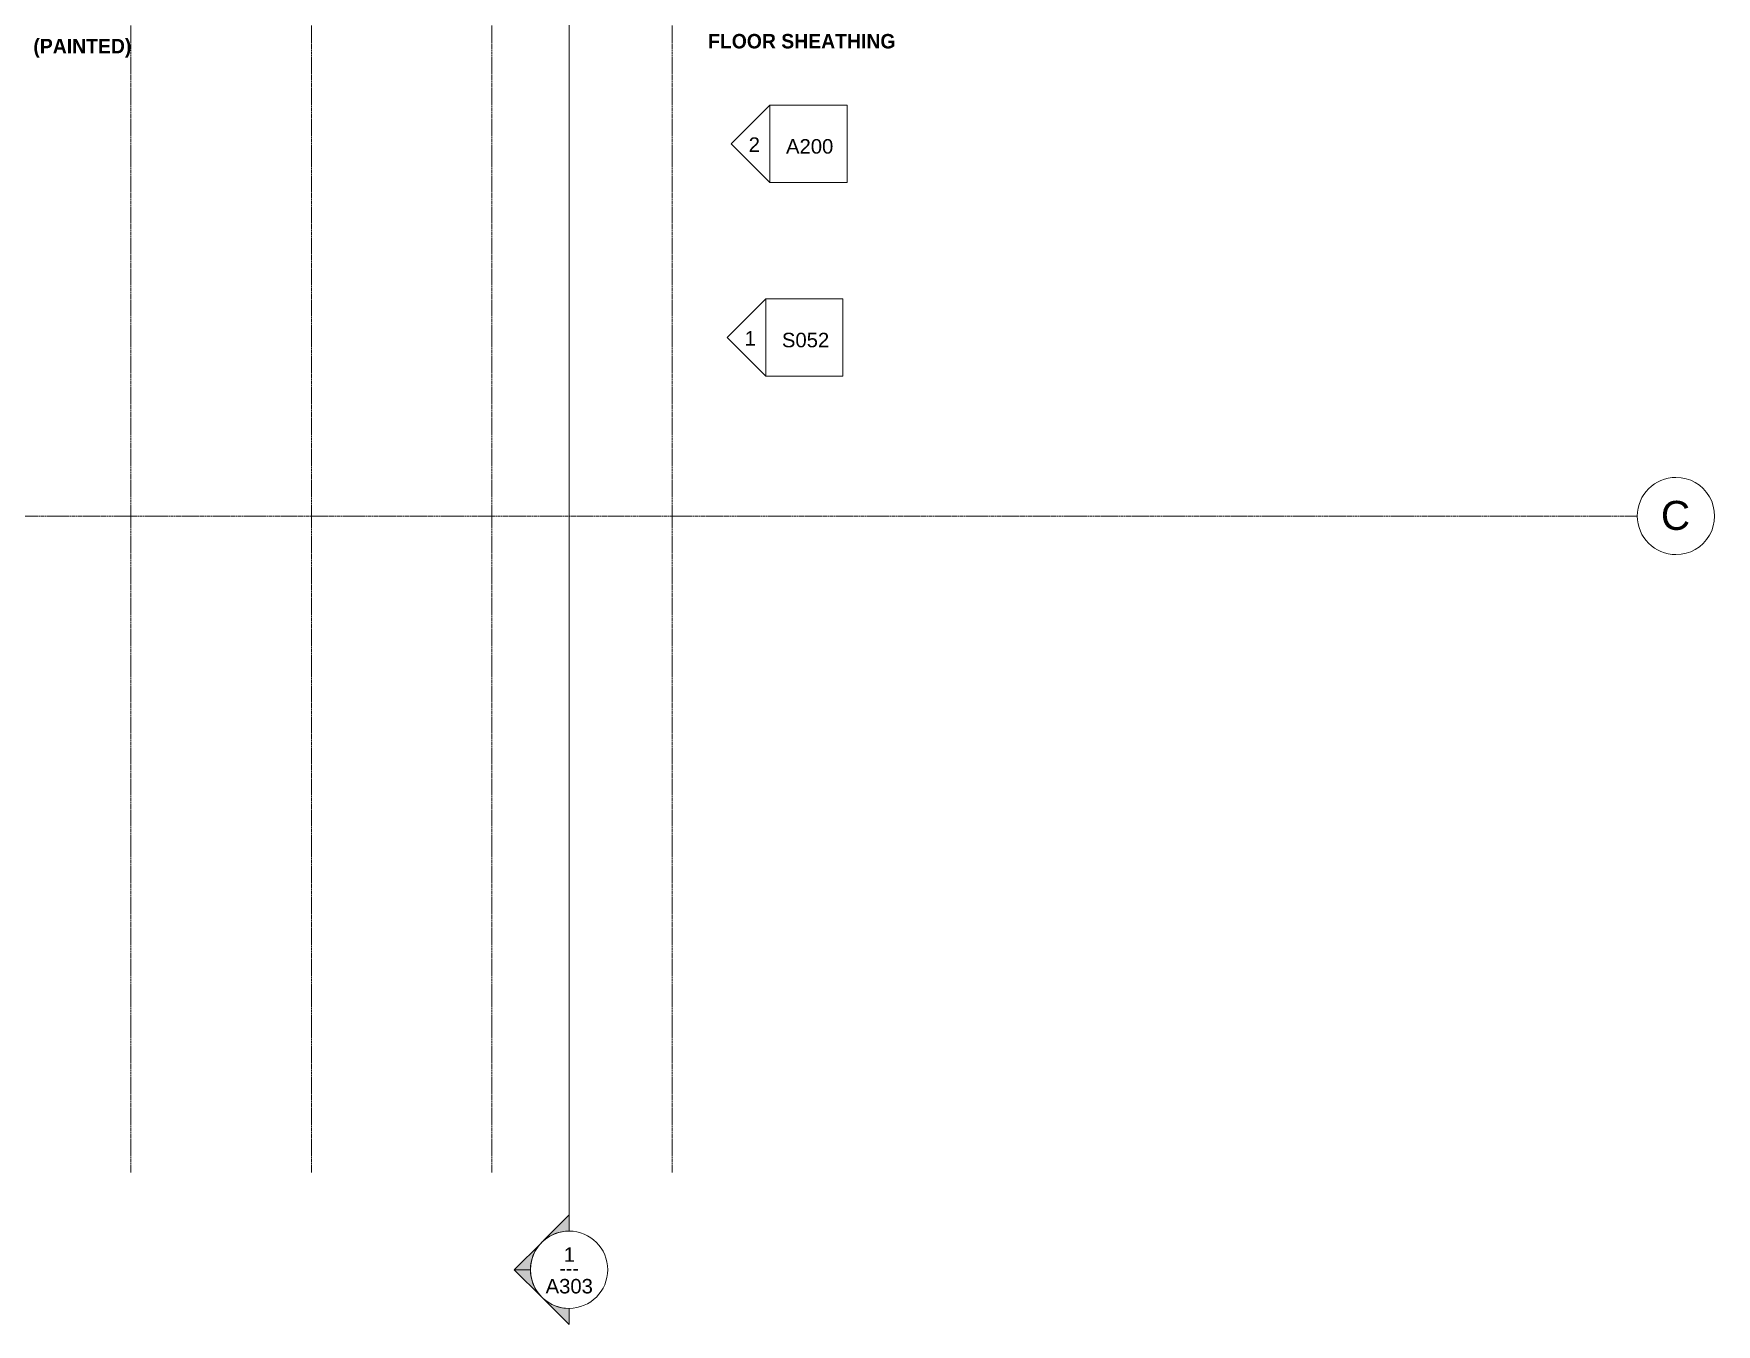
# Model space of a CAD drawing. Header units: inches. Extents: x -3226 to -1722, y 8184 to 8997.
# Drawn here: x -2244 to -1722, y 8184 to 8584 of the extents above; entities that cross this region are included whole.
import ezdxf

# ---------------------------------------------------------------- set-up
doc = ezdxf.new("R2010")
doc.units = ezdxf.units.IN
doc.header["$MEASUREMENT"] = 0
doc.linetypes.add('Grid Line 1_2_', pattern=[0.875, 0.5, -0.125, 0.125, -0.125])
for name, color, linetype, lineweight in [('G-ANNO-SYMB', 111, 'Continuous', 9), ('G-ANNO-TEXT', 231, 'Continuous', 9), ('S-GRID-1', 1, 'Grid Line 1_2_', 9), ('S-GRID-IDEN', 1, 'Continuous', 9)]:
    doc.layers.add(name, color=color, linetype=linetype, lineweight=lineweight)
doc.styles.add('Arial', font='arial.ttf', dxfattribs={"height": 9})
doc.styles.add('Arial_1', font='arial.ttf', dxfattribs={"height": 4.5})
doc.styles.add('Century Gothic', font='ufonts.com_century-gothic.ttf', dxfattribs={"height": 4.5})
doc.styles.add('Century Gothic_B', font='GOTHICB.TTF', dxfattribs={"height": 4.5})

# ---------------------------------------------------------------- blocks, each defined once
blk = doc.blocks.new('Grid - Grid Head - Circle-50561-FRAMING - 2ND FLOOR')
at = {"layer": 'S-GRID-IDEN'}
for start, end in [(360, 180), (180, 360)]:
    blk.add_arc((0, 0), 0.25, start, end, dxfattribs=at)
blk = doc.blocks.new('Elevation - Detail Number-151647-FRAMING - 2ND FLOOR')
at = {"layer": 'G-ANNO-SYMB'}
for p, q in [((0.25, 0.25), (-0.25, 0.25)), ((-0.25, 0.25), (-0.25, -0.25)), ((0.25, -0.25), (0.25, 0.25)), ((-0.25, -0.25), (0.25, -0.25))]:
    blk.add_line(p, q, dxfattribs=at)
blk = doc.blocks.new('Elevation - Detail Number-151370-FRAMING - 2ND FLOOR')
at = {"layer": 'G-ANNO-SYMB'}
for p, q in [((0, 0.25), (-0.25, 0)), ((0.25, 0), (0, 0.25)), ((-0.25, 0), (0.25, 0))]:
    blk.add_line(p, q, dxfattribs=at)
blk = doc.blocks.new('Section - Section Head - Filled-22785-FRAMING - 2ND FLOOR')
at = {"layer": 'G-ANNO-SYMB'}
h = blk.add_hatch(color=256, dxfattribs=at)
edge = h.paths.add_edge_path(flags=0)
edge.add_line((-0.427, 0.177), (-0.25, 0.354))
edge.add_line((-0.25, 0.354), (-0.25, 0.25))
edge.add_arc((-0.25, 0), 0.25, 90, 135)
h = blk.add_hatch(color=256, dxfattribs=at)
edge = h.paths.add_edge_path(flags=0)
edge.add_arc((-0.25, 0), 0.25, 45, 90)
edge.add_line((-0.25, 0.25), (-0.25, 0.354))
edge.add_line((-0.25, 0.354), (-0.073, 0.177))
h = blk.add_hatch(color=256, dxfattribs=at)
edge = h.paths.add_edge_path(flags=0)
edge.add_arc((-0.25, 0), 0.25, 137.9216, 180)
edge.add_line((-0.5, 0), (-0.604, 0))
edge.add_line((-0.604, 0), (-0.436, 0.168))
h = blk.add_hatch(color=256, dxfattribs=at)
edge = h.paths.add_edge_path(flags=0)
edge.add_line((-0.064, 0.168), (0.104, 0))
edge.add_line((0.104, 0), (0, 0))
edge.add_arc((-0.25, 0), 0.25, 0, 42.0784)
for p, q in [((-0.25, 0.354), (-0.427, 0.177)), ((-0.25, 0.25), (-0.25, 0.354)), ((-0.073, 0.177), (-0.25, 0.354)), ((-0.25, 0.354), (-0.25, 0.25)), ((-0.436, 0.168), (-0.604, 0)), ((0.104, 0), (-0.064, 0.168)), ((-0.604, 0), (-0.5, 0)), ((0, 0), (0.104, 0))]:
    blk.add_line(p, q, dxfattribs=at)
for start, end in [(360, 180), (90, 135), (45, 90), (137.9216, 180), (0, 42.0784), (180, 360)]:
    blk.add_arc((-0.25, 0), 0.25, start, end, dxfattribs=at)

msp = doc.modelspace()

# ---------------------------------------------------------------- linework, layer by layer
at = {"layer": 'G-ANNO-SYMB'}
msp.add_line((-2077.79874, 8968.13152), (-2077.79874, 8212.51398), dxfattribs=at)
at = {"layer": 'S-GRID-1'}
for p, q in [((-2213.77418, 8230.72963), (-2213.77418, 8939.78738)), ((-2157.77418, 8230.72963), (-2157.77418, 8939.78738)), ((-2101.77418, 8230.72963), (-2101.77418, 8939.78738)), ((-2045.77418, 8230.72963), (-2045.77418, 8939.78738)), ((-3180.4175, 8434.56938), (-1746.22664, 8434.56938))]:
    msp.add_line(p, q, dxfattribs=at)

# ---------------------------------------------------------------- block references
at = {"layer": 'G-ANNO-SYMB', "extrusion": (0, 0, -1), "xscale": 47.99999999999997, "yscale": 47.99999999999997, "zscale": 47.99999999999997}
for name, p, rotation in [('Elevation - Detail Number-151370-FRAMING - 2ND FLOOR', (2015.4972, 8550.15392), 269.9999999999983), ('Elevation - Detail Number-151647-FRAMING - 2ND FLOOR', (2003.4972, 8550.15392), 269.9999999999981), ('Elevation - Detail Number-151370-FRAMING - 2ND FLOOR', (2016.77449, 8490.01232), 269.9999999999983), ('Elevation - Detail Number-151647-FRAMING - 2ND FLOOR', (2004.77449, 8490.01232), 269.9999999999981)]:
    msp.add_blockref(name, p, dxfattribs=dict(at, rotation=rotation))
at = {"layer": 'G-ANNO-SYMB', "xscale": 47.99999999999997, "yscale": 47.99999999999997, "zscale": 47.99999999999997, "rotation": 89.99999999999937}
msp.add_blockref('Section - Section Head - Filled-22785-FRAMING - 2ND FLOOR', (-2077.79874, 8212.51398), dxfattribs=at)
at = {"layer": 'S-GRID-IDEN', "xscale": 47.99999999999997, "yscale": 47.99999999999997, "zscale": 47.99999999999997, "rotation": 269.9999999999995}
msp.add_blockref('Grid - Grid Head - Circle-50561-FRAMING - 2ND FLOOR', (-1734.22664, 8434.56938), dxfattribs=at)

# ---------------------------------------------------------------- texts
at = {"layer": 'G-ANNO-SYMB', "char_height": 4.5, "attachment_point": 1}
for s, insert, width, style in [('2', (-2022.03924, 8552.14827), 4.242, 'Arial_1'), ('A200', (-2010.45655, 8551.60848), 17.877, 'Arial_1'), ('1', (-2023.31654, 8492.00668), 4.242, 'Arial_1'), ('S052', (-2011.73384, 8491.46689), 17.877, 'Arial_1'), ('1', (-2079.45923, 8207.4683), 4.242, 'Arial_1'), ('---', (-2080.78488, 8203.21495), 7.7265, 'Century Gothic'), ('A303', (-2085.08127, 8197.65018), 17.877, 'Arial_1')]:
    msp.add_mtext(s, dxfattribs=dict(at, insert=insert, width=width, style=style))
at = {"layer": 'G-ANNO-TEXT', "char_height": 4.5, "attachment_point": 1, "style": 'Century Gothic_B'}
for s, insert, width in [('(PAINTED)', (-2244.07342, 8582.74626), 36.5115), ('FLOOR SHEATHING', (-2034.65159, 8584.27269), 68.781)]:
    msp.add_mtext(s, dxfattribs=dict(at, insert=insert, width=width))
at = {"layer": 'S-GRID-IDEN', "insert": (-1738.90531, 8439.2644), "char_height": 9, "width": 11.0595, "attachment_point": 1, "style": 'Arial'}
msp.add_mtext('C', dxfattribs=at)

doc.saveas('drawing.dxf')
